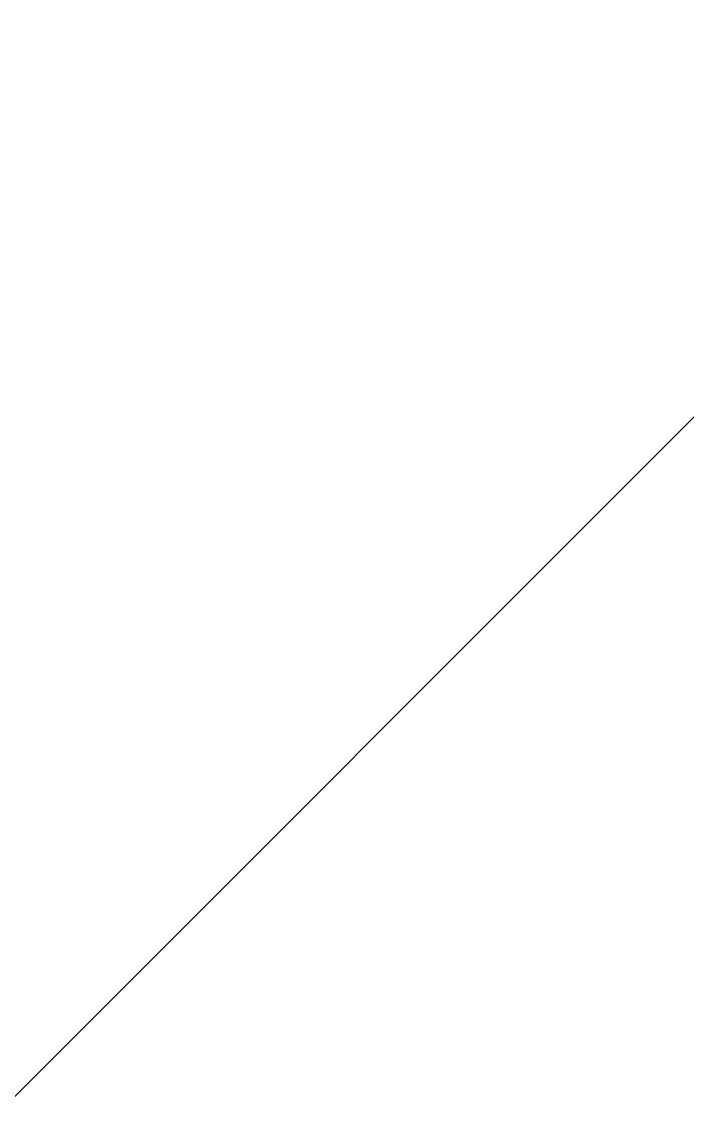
# Model space of a CAD drawing. Extents: x -225 to 1905, y -1183 to 75.
# Drawn here: x 3.09 to 6.25, y -274.46 to -269.3 of the extents above; entities that cross this region are included whole.
import ezdxf

# ---------------------------------------------------------------- set-up
doc = ezdxf.new("R2010")
doc.units = 0
doc.layers.add('IQ_200_3D', color=1, linetype='Continuous')
doc.layers.add('IQ_CON_HOTWATER_INT', color=7, linetype='Continuous')

# ---------------------------------------------------------------- blocks, each defined once
blk = doc.blocks.new('RINSEV_INT')
at = {"layer": 'IQ_200_3D', "lineweight": 18}
mesh = blk.add_polyface(dxfattribs=at)
corners = [(1120, -737, 1493), (0, -737, 1493), (0, -5, 1493), (1120, -5, 1493)]
mesh.append_faces([[corners[k] for k in face] for face in [(0, 1, 2, 3)]])
at = {"layer": 'IQ_200_3D'}
mesh = blk.add_polyface(dxfattribs=at)
corners = [(1120, -737, 1785.0001), (1120, -5, 1785.0001), (0, -5, 1785.0001), (0, -737, 1785.0001), (151, -41, 1785.0001), (151.6815, -35.8236, 1785.0001), (153.6795, -31, 1785.0001), (156.8579, -26.8579, 1785.0001), (161, -23.6795, 1785.0001), (165.8236, -21.6815, 1785.0001), (171, -21, 1785.0001), (176.1764, -21.6815, 1785.0001), (181, -23.6795, 1785.0001), (185.1421, -26.8579, 1785.0001), (188.3205, -31, 1785.0001), (190.3185, -35.8236, 1785.0001), (191, -41, 1785.0001), (190.3185, -46.1764, 1785.0001), (188.3205, -51, 1785.0001), (185.1421, -55.1421, 1785.0001), (181, -58.3205, 1785.0001), (176.1764, -60.3185, 1785.0001), (171, -61, 1785.0001), (165.8236, -60.3185, 1785.0001), (161, -58.3205, 1785.0001), (156.8579, -55.1421, 1785.0001), (153.6795, -51, 1785.0001), (151.6815, -46.1764, 1785.0001)]
mesh.append_faces([[corners[k] for k in face] for face in [(15, 1, 14), (7, 2, 6), (4, 2, 27), (23, 3, 22)]], dxfattribs={"vtx0": -1, "vtx1": -1})
mesh.append_faces([[corners[k] for k in face] for face in [(1, 15, 16), (1, 16, 17), (18, 0, 1, 17), (0, 18, 19, 3), (3, 20, 21), (3, 19, 20), (3, 21, 22), (2, 7, 8), (2, 4, 5), (2, 25, 26)]], dxfattribs={"vtx0": -1, "vtx2": -1})
mesh.append_faces([[corners[k] for k in face] for face in [(11, 12, 1), (13, 14, 1), (12, 13, 1), (9, 10, 2), (8, 9, 2), (5, 6, 2), (23, 24, 3), (26, 27, 2)]], dxfattribs={"vtx1": -1, "vtx2": -1})
mesh.append_faces([[corners[k] for k in face] for face in [(10, 11, 1, 2), (24, 25, 2, 3)]], dxfattribs={"vtx1": -1, "vtx3": -1})
at = {"layer": 'IQ_200_3D', "lineweight": 18}
mesh = blk.add_polyface(dxfattribs=at)
corners = [(3, -737, 1493), (1117, -737, 1493), (1117, -5, 1493), (3, -5, 1493)]
mesh.append_faces([[corners[k] for k in face] for face in [(0, 1, 2, 3)]])
mesh = blk.add_polyface(dxfattribs=at)
corners = [(3, -77, 150), (1117, -77, 150), (1117, -737, 150), (3, -737, 150)]
mesh.append_faces([[corners[k] for k in face] for face in [(0, 1, 2, 3)]])
mesh = blk.add_polyface(dxfattribs=at)
corners = [(3, -720, 710), (1117, -720, 710), (1117, -80, 710), (3, -80, 710)]
mesh.append_faces([[corners[k] for k in face] for face in [(0, 1, 2, 3)]])
mesh = blk.add_polyface(dxfattribs=at)
corners = [(3, -80, 1443), (1117, -80, 1443), (1117, -720, 1443), (3, -720, 1443)]
mesh.append_faces([[corners[k] for k in face] for face in [(0, 1, 2, 3)]])
at = {"layer": 'IQ_200_3D'}
mesh = blk.add_polyface(dxfattribs=at)
corners = [(1120, -668, 1897.0001), (1120, -131, 1897.0001), (0, -131, 1897.0001), (0, -668, 1897.0001)]
mesh.append_faces([[corners[k] for k in face] for face in [(0, 1, 2, 3)]])
mesh = blk.add_polyface(dxfattribs=at)
corners = [(0, -131, 1785.0001), (1120, -131, 1785.0001), (1120, -668, 1785.0001), (0, -668, 1785.0001)]
mesh.append_faces([[corners[k] for k in face] for face in [(0, 1, 2, 3)]])
blk = doc.blocks.new('*X7')
at = {"color": 0}
blk.add_line((134.23667, 2207.47376), (143.14665, 2216.38373), dxfattribs=at)
blk = doc.blocks.new('hotwater')
blk.add_circle((0, 0), 3)
at = {"xscale": 0.4000000000000909, "yscale": 0.4000000000000909, "zscale": 0.4000000000000909}
blk.add_blockref('*X7', (-56.62753, -883.62063), dxfattribs=at)

msp = doc.modelspace()

# ---------------------------------------------------------------- block references
msp.add_blockref('RINSEV_INT', (0, 0))
at = {"layer": 'IQ_CON_HOTWATER_INT', "xscale": 25, "yscale": 25, "zscale": 25}
msp.add_blockref('hotwater', (0, -335), dxfattribs=at)

doc.saveas('drawing.dxf')
